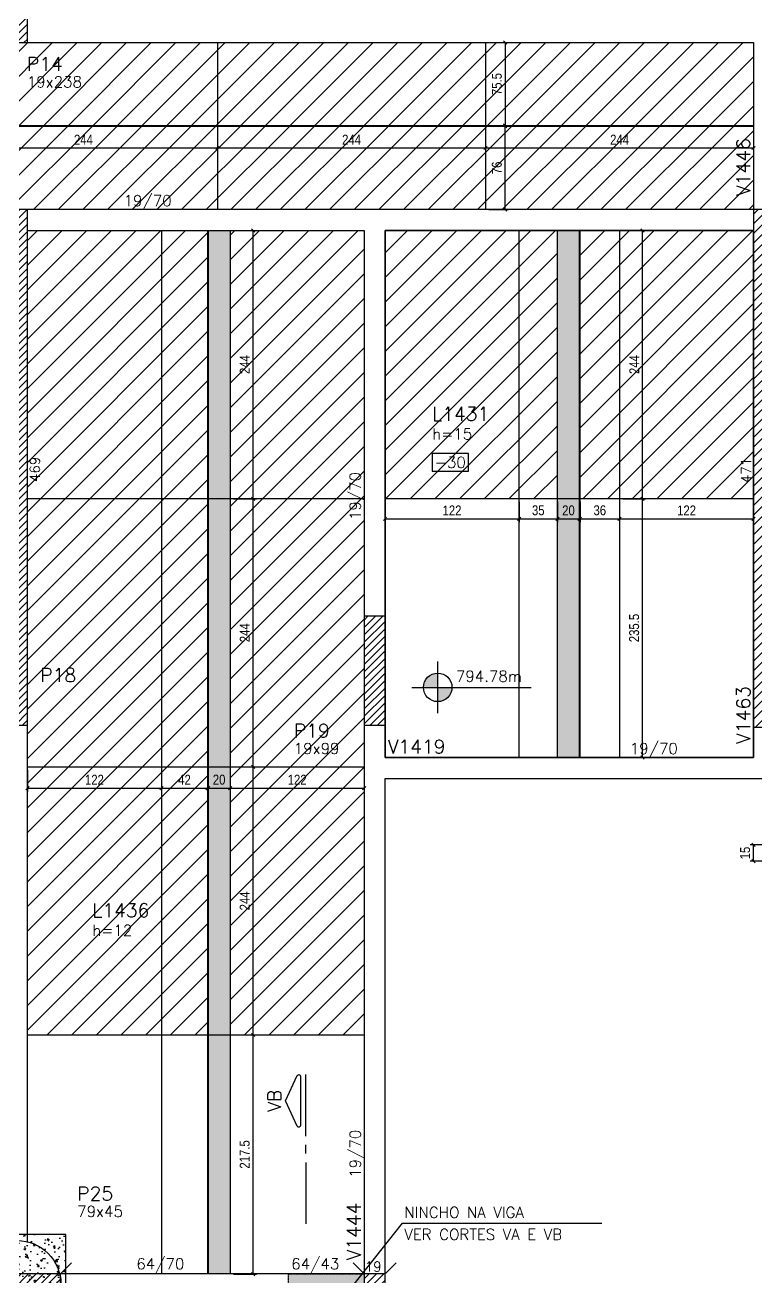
# Model space of a CAD drawing. Extents: x 1860 to 8661, y -614 to 3008.
# Drawn here: x 4827 to 5493, y 2 to 1142 of the extents above; entities that cross this region are included whole.
import ezdxf
from ezdxf import colors
from ezdxf.entities.mleader import LeaderData, LeaderLine
from ezdxf.enums import TextEntityAlignment as Align
from ezdxf.math import Vec2, Vec3

# ---------------------------------------------------------------- set-up
doc = ezdxf.new("R2010")
doc.units = 0
doc.linetypes.add('HIDDEN', pattern=[0.375, 0.25, -0.125])
for name, color, linetype in [('242', 12, 'Continuous'), ('COTA', 241, 'Continuous'), ('F-AUX-RED', 1, 'Continuous'), ('F-BLOCOS', 3, 'Continuous'), ('F-CORTE-INDICAÇÃO', 4, 'Continuous'), ('F-LAJES-DIM', 2, 'Continuous'), ('F-LAJES-NOME', 4, 'Continuous'), ('F-LAJES-R', 254, 'Continuous'), ('F-NÍVEL-PLANTA', 2, 'Continuous'), ('F-PILARES-DIM', 172, 'Continuous'), ('F-PILARES-HACH', 174, 'Continuous'), ('F-PILARES-M', 170, 'Continuous'), ('F-PILARES-N', 170, 'Continuous'), ('F-PILARES-NASCE', 4, 'Continuous'), ('F-PILARES-NOME', 170, 'Continuous'), ('F-PILARES-S', 170, 'Continuous'), ('F-TEXTO', 6, 'Continuous'), ('F-VIGAS', 3, 'Continuous'), ('F-VIGAS-DIM', 2, 'Continuous'), ('F-VIGAS-NOME', 4, 'Continuous'), ('Painéis', 200, 'Continuous')]:
    doc.layers.add(name, color=color, linetype=linetype)
doc.layers.add('F-DESNIVEL-2', color=7, linetype='Continuous', true_color=0xffd1e8)
doc.layers.add('F-DESNIVEL-4', color=7, linetype='Continuous', true_color=0xc3f1b6)
doc.layers.add('Hachura', color=251, linetype='Continuous', lineweight=9)
doc.styles.add('COTA TECNICA-50', font='techl___.ttf', dxfattribs={"height": 9})
doc.styles.add('MCP', font='romans.shx')
doc.styles.add('ROMANS', font='romans.shx')
doc.styles.get("Standard").update_dxf_attribs({"font": 'arial.ttf'})
doc.dimstyles.new('COTA PAINEL-50', dxfattribs={"dimtxt": 9, "dimasz": 3, "dimexe": 3, "dimexo": 3, "dimgap": 3, "dimtad": 1, "dimdec": 1, "dimzin": 12, "dimdsep": 46, "dimtxsty": 'COTA TECNICA-50', "dimblk1": 'OBLIQUE', "dimblk2": 'OBLIQUE', "dimsah": 1, "dimcen": 0.9, "dimclrd": 4, "dimclre": 4, "dimclrt": 240, "dimadec": 1, "dimazin": 3, "dimtfac": 1, "dimtdec": 1, "dimtmove": 0, "dimatfit": 3, "dimfxl": 1, "dimtolj": 1, "dimtzin": 12, "dimarcsym": 0})
pattern_1 = [(45, (4214.506, 480.1385), (-3.367596, 3.367596), [])]

# ---------------------------------------------------------------- blocks, each defined once
blk = doc.blocks.new('*U36')
at = {"layer": 'F-LAJES-DIM', "color": 1}
blk.add_lwpolyline([(0, 0), (33, 0), (33, 16), (0, 16)], close=True, dxfattribs=at)
at = {"layer": 'F-LAJES-DIM', "style": 'MCP'}
blk.add_attdef('DIM', text='', height=10, dxfattribs=at).set_placement((16.5, 8), align=Align.MIDDLE_CENTER)
blk = doc.blocks.new('Nível - Planta')
at = {"layer": 'F-NÍVEL-PLANTA'}
h = blk.add_hatch(color=71, dxfattribs=at)
h.paths.add_polyline_path([(0, 0), (0, 0.26, 0.414214), (-0.26, 0)])
h.paths.add_polyline_path([(0.26, 0), (0, 0), (0, -0.26, 0.414214)])
for p, q in [((0, -0.469), (0, 0.469)), ((-0.469, 0), (1.704, 0))]:
    blk.add_line(p, q, dxfattribs=at)
blk.add_circle((0, 0), 0.26, dxfattribs=at)
at = {"layer": 'F-TEXTO', "color": 3, "style": 'MCP'}
blk.add_attdef('NÍVEL', (0.333, 0.102), '', height=0.2, dxfattribs=at)
blk = doc.blocks.new('*U47')
at = {"layer": 'F-CORTE-INDICAÇÃO'}
for p, q in [((70, 0), (0, 0)), ((80, 0), (90, 0)), ((100, 0), (170, 0))]:
    blk.add_line(p, q, dxfattribs=at)
blk.add_lwpolyline([(112, 6, -0.802585), (111.2, 9.8), (140, 23.3), (168.8, 9.8, -0.802585), (168, 6)], format="xyb", close=True, dxfattribs=at)
at = {"layer": 'F-CORTE-INDICAÇÃO', "style": 'ROMANS'}
blk.add_attdef('CORTE', text='', height=15, dxfattribs=at).set_placement((140, 35.8), align=Align.MIDDLE_CENTER)
at = {"layer": 'F-CORTE-INDICAÇÃO', "color": 2, "style": 'ROMANS'}
blk.add_attdef('FOLHA', text='', height=12, dxfattribs=at).set_placement((140, -10), align=Align.MIDDLE_CENTER)
blk = doc.blocks.new('_Oblique')
at = {"color": 0, "linetype": 'ByBlock', "lineweight": -2}
blk.add_line((-0.5, -0.5), (0.5, 0.5), dxfattribs=at)
blk = doc.blocks.new('*D205')
at = {"layer": 'COTA', "color": 4, "lineweight": -2, "transparency": 16777216}
for p, q in [((5017, 222.6), (5037.9, 222.6)), ((5034.9, 5.1), (5034.9, 222.6)), ((5017, 5.1), (5037.9, 5.1))]:
    blk.add_line(p, q, dxfattribs=at)
at = {"layer": 'Defpoints', "color": 0, "transparency": 16777216}
for p in [(5014, 222.6), (5034.9, 222.6), (5014, 5.1)]:
    blk.add_point(p, dxfattribs=at)
at = {"layer": 'COTA', "color": 4, "lineweight": -2, "transparency": 16777216, "xscale": 3, "yscale": 3, "zscale": 3}
for p, rotation in [((5034.9, 222.6), 90), ((5034.9, 5.1), 270)]:
    blk.add_blockref('_Oblique', p, dxfattribs=dict(at, rotation=rotation))
at = {"layer": 'COTA', "color": 240, "transparency": 16777216, "insert": (5027.3, 113.9), "char_height": 9, "attachment_point": 5, "rotation": 90, "style": 'COTA TECNICA-50'}
blk.add_mtext('\\A1;217.5', dxfattribs=at)
blk = doc.blocks.new('*D206')
at = {"layer": 'COTA', "color": 4, "lineweight": -2, "transparency": 16777216}
for p, q in [((5017, 466.6), (5037.9, 466.6)), ((5034.9, 222.6), (5034.9, 466.6)), ((5017, 222.6), (5037.9, 222.6))]:
    blk.add_line(p, q, dxfattribs=at)
at = {"layer": 'Defpoints', "color": 0, "transparency": 16777216}
for p in [(5014, 466.6), (5034.9, 466.6), (5014, 222.6)]:
    blk.add_point(p, dxfattribs=at)
at = {"layer": 'COTA', "color": 4, "lineweight": -2, "transparency": 16777216, "xscale": 3, "yscale": 3, "zscale": 3}
for p, rotation in [((5034.9, 466.6), 90), ((5034.9, 222.6), 270)]:
    blk.add_blockref('_Oblique', p, dxfattribs=dict(at, rotation=rotation))
at = {"layer": 'COTA', "color": 240, "transparency": 16777216, "insert": (5027.3, 344.6), "char_height": 9, "attachment_point": 5, "rotation": 90, "style": 'COTA TECNICA-50'}
blk.add_mtext('\\A1;244', dxfattribs=at)
blk = doc.blocks.new('*D207')
at = {"layer": 'COTA', "color": 4, "lineweight": -2, "transparency": 16777216}
for p, q in [((5017, 710.6), (5037.9, 710.6)), ((5034.9, 466.6), (5034.9, 710.6)), ((5017, 466.6), (5037.9, 466.6))]:
    blk.add_line(p, q, dxfattribs=at)
at = {"layer": 'Defpoints', "color": 0, "transparency": 16777216}
for p in [(5014, 710.6), (5034.9, 710.6), (5014, 466.6)]:
    blk.add_point(p, dxfattribs=at)
at = {"layer": 'COTA', "color": 4, "lineweight": -2, "transparency": 16777216, "xscale": 3, "yscale": 3, "zscale": 3}
for p, rotation in [((5034.9, 710.6), 90), ((5034.9, 466.6), 270)]:
    blk.add_blockref('_Oblique', p, dxfattribs=dict(at, rotation=rotation))
at = {"layer": 'COTA', "color": 240, "transparency": 16777216, "insert": (5027.3, 588.6), "char_height": 9, "attachment_point": 5, "rotation": 90, "style": 'COTA TECNICA-50'}
blk.add_mtext('\\A1;244', dxfattribs=at)
blk = doc.blocks.new('*D208')
at = {"layer": 'COTA', "color": 4, "lineweight": -2, "transparency": 16777216}
for p, q in [((5017, 954.6), (5037.9, 954.6)), ((5034.9, 710.6), (5034.9, 954.6)), ((5017, 710.6), (5037.9, 710.6))]:
    blk.add_line(p, q, dxfattribs=at)
at = {"layer": 'Defpoints', "color": 0, "transparency": 16777216}
for p in [(5014, 954.6), (5034.9, 954.6), (5014, 710.6)]:
    blk.add_point(p, dxfattribs=at)
at = {"layer": 'COTA', "color": 4, "lineweight": -2, "transparency": 16777216, "xscale": 3, "yscale": 3, "zscale": 3}
for p, rotation in [((5034.9, 954.6), 90), ((5034.9, 710.6), 270)]:
    blk.add_blockref('_Oblique', p, dxfattribs=dict(at, rotation=rotation))
at = {"layer": 'COTA', "color": 240, "transparency": 16777216, "insert": (5027.3, 832.6), "char_height": 9, "attachment_point": 5, "rotation": 90, "style": 'COTA TECNICA-50'}
blk.add_mtext('\\A1;244', dxfattribs=at)
blk = doc.blocks.new('*D209')
at = {"layer": 'COTA', "color": 4, "lineweight": -2, "transparency": 16777216}
for p, q in [((4829.5, 463.6), (4829.5, 444.3)), ((4951.5, 463.6), (4951.5, 444.3)), ((4829.5, 447.3), (4951.5, 447.3))]:
    blk.add_line(p, q, dxfattribs=at)
at = {"layer": 'Defpoints', "color": 0, "transparency": 16777216}
for p in [(4829.5, 466.6), (4951.5, 466.6), (4951.5, 447.3)]:
    blk.add_point(p, dxfattribs=at)
at = {"layer": 'COTA', "color": 4, "lineweight": -2, "transparency": 16777216, "xscale": 3, "yscale": 3, "zscale": 3, "rotation": 180}
blk.add_blockref('_Oblique', (4829.5, 447.3), dxfattribs=at)
at = {"layer": 'COTA', "color": 4, "lineweight": -2, "transparency": 16777216, "xscale": 3, "yscale": 3, "zscale": 3}
blk.add_blockref('_Oblique', (4951.5, 447.3), dxfattribs=at)
at = {"layer": 'COTA', "color": 240, "transparency": 16777216, "insert": (4890.5, 454.9), "char_height": 9, "attachment_point": 5, "style": 'COTA TECNICA-50'}
blk.add_mtext('\\A1;122', dxfattribs=at)
blk = doc.blocks.new('*D210')
at = {"layer": 'COTA', "color": 4, "lineweight": -2, "transparency": 16777216}
for p, q in [((4951.5, 463.6), (4951.5, 444.3)), ((4993.5, 463.6), (4993.5, 444.3)), ((4951.5, 447.3), (4993.5, 447.3))]:
    blk.add_line(p, q, dxfattribs=at)
at = {"layer": 'Defpoints', "color": 0, "transparency": 16777216}
for p in [(4951.5, 466.6), (4993.5, 466.6), (4993.5, 447.3)]:
    blk.add_point(p, dxfattribs=at)
at = {"layer": 'COTA', "color": 4, "lineweight": -2, "transparency": 16777216, "xscale": 3, "yscale": 3, "zscale": 3, "rotation": 180}
blk.add_blockref('_Oblique', (4951.5, 447.3), dxfattribs=at)
at = {"layer": 'COTA', "color": 4, "lineweight": -2, "transparency": 16777216, "xscale": 3, "yscale": 3, "zscale": 3}
blk.add_blockref('_Oblique', (4993.5, 447.3), dxfattribs=at)
at = {"layer": 'COTA', "color": 240, "transparency": 16777216, "insert": (4972.5, 454.9), "char_height": 9, "attachment_point": 5, "style": 'COTA TECNICA-50'}
blk.add_mtext('\\A1;42', dxfattribs=at)
blk = doc.blocks.new('*D211')
at = {"layer": 'COTA', "color": 4, "lineweight": -2, "transparency": 16777216}
for p, q in [((4994, 463.6), (4994, 444.3)), ((5014, 463.6), (5014, 444.3)), ((4994, 447.3), (5014, 447.3))]:
    blk.add_line(p, q, dxfattribs=at)
at = {"layer": 'Defpoints', "color": 0, "transparency": 16777216}
for p in [(4994, 466.6), (5014, 466.6), (5014, 447.3)]:
    blk.add_point(p, dxfattribs=at)
at = {"layer": 'COTA', "color": 4, "lineweight": -2, "transparency": 16777216, "xscale": 3, "yscale": 3, "zscale": 3, "rotation": 180}
blk.add_blockref('_Oblique', (4994, 447.3), dxfattribs=at)
at = {"layer": 'COTA', "color": 4, "lineweight": -2, "transparency": 16777216, "xscale": 3, "yscale": 3, "zscale": 3}
blk.add_blockref('_Oblique', (5014, 447.3), dxfattribs=at)
at = {"layer": 'COTA', "color": 240, "transparency": 16777216, "insert": (5004, 454.9), "char_height": 9, "attachment_point": 5, "style": 'COTA TECNICA-50'}
blk.add_mtext('\\A1;20', dxfattribs=at)
blk = doc.blocks.new('*D212')
at = {"layer": 'COTA', "color": 4, "lineweight": -2, "transparency": 16777216}
for p, q in [((5014, 463.6), (5014, 444.3)), ((5136, 463.6), (5136, 444.3)), ((5014, 447.3), (5136, 447.3))]:
    blk.add_line(p, q, dxfattribs=at)
at = {"layer": 'Defpoints', "color": 0, "transparency": 16777216}
for p in [(5014, 466.6), (5136, 466.6), (5136, 447.3)]:
    blk.add_point(p, dxfattribs=at)
at = {"layer": 'COTA', "color": 4, "lineweight": -2, "transparency": 16777216, "xscale": 3, "yscale": 3, "zscale": 3, "rotation": 180}
blk.add_blockref('_Oblique', (5014, 447.3), dxfattribs=at)
at = {"layer": 'COTA', "color": 4, "lineweight": -2, "transparency": 16777216, "xscale": 3, "yscale": 3, "zscale": 3}
blk.add_blockref('_Oblique', (5136, 447.3), dxfattribs=at)
at = {"layer": 'COTA', "color": 240, "transparency": 16777216, "insert": (5075, 454.9), "char_height": 9, "attachment_point": 5, "style": 'COTA TECNICA-50'}
blk.add_mtext('\\A1;122', dxfattribs=at)
blk = doc.blocks.new('*D213')
at = {"layer": 'COTA', "color": 4, "lineweight": -2, "transparency": 16777216}
for p, q in [((5371.5, 710.6), (5392.5, 710.6)), ((5389.5, 475.1), (5389.5, 710.6)), ((5371.5, 475.1), (5392.5, 475.1))]:
    blk.add_line(p, q, dxfattribs=at)
at = {"layer": 'Defpoints', "color": 0, "transparency": 16777216}
for p in [(5368.5, 710.6), (5389.5, 710.6), (5368.5, 475.1)]:
    blk.add_point(p, dxfattribs=at)
at = {"layer": 'COTA', "color": 4, "lineweight": -2, "transparency": 16777216, "xscale": 3, "yscale": 3, "zscale": 3}
for p, rotation in [((5389.5, 710.6), 90), ((5389.5, 475.1), 270)]:
    blk.add_blockref('_Oblique', p, dxfattribs=dict(at, rotation=rotation))
at = {"layer": 'COTA', "color": 240, "transparency": 16777216, "insert": (5381.8, 592.9), "char_height": 9, "attachment_point": 5, "rotation": 90, "style": 'COTA TECNICA-50'}
blk.add_mtext('\\A1;235.5', dxfattribs=at)
blk = doc.blocks.new('*D214')
at = {"layer": 'COTA', "color": 4, "lineweight": -2, "transparency": 16777216}
for p, q in [((5371.5, 954.6), (5392.5, 954.6)), ((5389.5, 710.6), (5389.5, 954.6)), ((5371.5, 710.6), (5392.5, 710.6))]:
    blk.add_line(p, q, dxfattribs=at)
at = {"layer": 'Defpoints', "color": 0, "transparency": 16777216}
for p in [(5368.5, 954.6), (5389.5, 954.6), (5368.5, 710.6)]:
    blk.add_point(p, dxfattribs=at)
at = {"layer": 'COTA', "color": 4, "lineweight": -2, "transparency": 16777216, "xscale": 3, "yscale": 3, "zscale": 3}
for p, rotation in [((5389.5, 954.6), 90), ((5389.5, 710.6), 270)]:
    blk.add_blockref('_Oblique', p, dxfattribs=dict(at, rotation=rotation))
at = {"layer": 'COTA', "color": 240, "transparency": 16777216, "insert": (5381.9, 832.6), "char_height": 9, "attachment_point": 5, "rotation": 90, "style": 'COTA TECNICA-50'}
blk.add_mtext('\\A1;244', dxfattribs=at)
blk = doc.blocks.new('*D215')
at = {"layer": 'COTA', "color": 4, "lineweight": -2, "transparency": 16777216}
for p, q in [((5155, 707.6), (5155, 689.3)), ((5277, 707.6), (5277, 689.3)), ((5155, 692.3), (5277, 692.3))]:
    blk.add_line(p, q, dxfattribs=at)
at = {"layer": 'Defpoints', "color": 0, "transparency": 16777216}
for p in [(5155, 710.6), (5277, 710.6), (5277, 692.3)]:
    blk.add_point(p, dxfattribs=at)
at = {"layer": 'COTA', "color": 4, "lineweight": -2, "transparency": 16777216, "xscale": 3, "yscale": 3, "zscale": 3, "rotation": 180}
blk.add_blockref('_Oblique', (5155, 692.3), dxfattribs=at)
at = {"layer": 'COTA', "color": 4, "lineweight": -2, "transparency": 16777216, "xscale": 3, "yscale": 3, "zscale": 3}
blk.add_blockref('_Oblique', (5277, 692.3), dxfattribs=at)
at = {"layer": 'COTA', "color": 240, "transparency": 16777216, "insert": (5216, 699.9), "char_height": 9, "attachment_point": 5, "style": 'COTA TECNICA-50'}
blk.add_mtext('\\A1;122', dxfattribs=at)
blk = doc.blocks.new('*D216')
at = {"layer": 'COTA', "color": 4, "lineweight": -2, "transparency": 16777216}
for p, q in [((5277, 707.6), (5277, 689.3)), ((5312, 707.6), (5312, 689.3)), ((5277, 692.3), (5312, 692.3))]:
    blk.add_line(p, q, dxfattribs=at)
at = {"layer": 'Defpoints', "color": 0, "transparency": 16777216}
for p in [(5277, 710.6), (5312, 710.6), (5312, 692.3)]:
    blk.add_point(p, dxfattribs=at)
at = {"layer": 'COTA', "color": 4, "lineweight": -2, "transparency": 16777216, "xscale": 3, "yscale": 3, "zscale": 3, "rotation": 180}
blk.add_blockref('_Oblique', (5277, 692.3), dxfattribs=at)
at = {"layer": 'COTA', "color": 4, "lineweight": -2, "transparency": 16777216, "xscale": 3, "yscale": 3, "zscale": 3}
blk.add_blockref('_Oblique', (5312, 692.3), dxfattribs=at)
at = {"layer": 'COTA', "color": 240, "transparency": 16777216, "insert": (5294.5, 700), "char_height": 9, "attachment_point": 5, "style": 'COTA TECNICA-50'}
blk.add_mtext('\\A1;35', dxfattribs=at)
blk = doc.blocks.new('*D217')
at = {"layer": 'COTA', "color": 4, "lineweight": -2, "transparency": 16777216}
for p, q in [((5312, 707.6), (5312, 689.3)), ((5332, 707.6), (5332, 689.3)), ((5312, 692.3), (5332, 692.3))]:
    blk.add_line(p, q, dxfattribs=at)
at = {"layer": 'Defpoints', "color": 0, "transparency": 16777216}
for p in [(5312, 710.6), (5332, 710.6), (5332, 692.3)]:
    blk.add_point(p, dxfattribs=at)
at = {"layer": 'COTA', "color": 4, "lineweight": -2, "transparency": 16777216, "xscale": 3, "yscale": 3, "zscale": 3, "rotation": 180}
blk.add_blockref('_Oblique', (5312, 692.3), dxfattribs=at)
at = {"layer": 'COTA', "color": 4, "lineweight": -2, "transparency": 16777216, "xscale": 3, "yscale": 3, "zscale": 3}
blk.add_blockref('_Oblique', (5332, 692.3), dxfattribs=at)
at = {"layer": 'COTA', "color": 240, "transparency": 16777216, "insert": (5322, 699.9), "char_height": 9, "attachment_point": 5, "style": 'COTA TECNICA-50'}
blk.add_mtext('\\A1;20', dxfattribs=at)
blk = doc.blocks.new('*D218')
at = {"layer": 'COTA', "color": 4, "lineweight": -2, "transparency": 16777216}
for p, q in [((5332.5, 707.6), (5332.5, 689.3)), ((5368.5, 707.6), (5368.5, 689.3)), ((5332.5, 692.3), (5368.5, 692.3))]:
    blk.add_line(p, q, dxfattribs=at)
at = {"layer": 'Defpoints', "color": 0, "transparency": 16777216}
for p in [(5332.5, 710.6), (5368.5, 710.6), (5368.5, 692.3)]:
    blk.add_point(p, dxfattribs=at)
at = {"layer": 'COTA', "color": 4, "lineweight": -2, "transparency": 16777216, "xscale": 3, "yscale": 3, "zscale": 3, "rotation": 180}
blk.add_blockref('_Oblique', (5332.5, 692.3), dxfattribs=at)
at = {"layer": 'COTA', "color": 4, "lineweight": -2, "transparency": 16777216, "xscale": 3, "yscale": 3, "zscale": 3}
blk.add_blockref('_Oblique', (5368.5, 692.3), dxfattribs=at)
at = {"layer": 'COTA', "color": 240, "transparency": 16777216, "insert": (5350.5, 700), "char_height": 9, "attachment_point": 5, "style": 'COTA TECNICA-50'}
blk.add_mtext('\\A1;36', dxfattribs=at)
blk = doc.blocks.new('*D219')
at = {"layer": 'COTA', "color": 4, "lineweight": -2, "transparency": 16777216}
for p, q in [((5368.5, 707.6), (5368.5, 689.3)), ((5490.5, 707.6), (5490.5, 689.3)), ((5368.5, 692.3), (5490.5, 692.3))]:
    blk.add_line(p, q, dxfattribs=at)
at = {"layer": 'Defpoints', "color": 0, "transparency": 16777216}
for p in [(5368.5, 710.6), (5490.5, 710.6), (5490.5, 692.3)]:
    blk.add_point(p, dxfattribs=at)
at = {"layer": 'COTA', "color": 4, "lineweight": -2, "transparency": 16777216, "xscale": 3, "yscale": 3, "zscale": 3, "rotation": 180}
blk.add_blockref('_Oblique', (5368.5, 692.3), dxfattribs=at)
at = {"layer": 'COTA', "color": 4, "lineweight": -2, "transparency": 16777216, "xscale": 3, "yscale": 3, "zscale": 3}
blk.add_blockref('_Oblique', (5490.5, 692.3), dxfattribs=at)
at = {"layer": 'COTA', "color": 240, "transparency": 16777216, "insert": (5429.5, 699.9), "char_height": 9, "attachment_point": 5, "style": 'COTA TECNICA-50'}
blk.add_mtext('\\A1;122', dxfattribs=at)
blk = doc.blocks.new('*D280')
at = {"layer": 'COTA', "color": 4, "lineweight": -2, "transparency": 16777216}
blk.add_line((4758.5, 1029.7), (5002.5, 1029.7), dxfattribs=at)
at = {"layer": 'Defpoints', "color": 0, "transparency": 16777216}
for p in [(4758.5, 1029.7), (5002.5, 1029.7), (5002.5, 1029.7)]:
    blk.add_point(p, dxfattribs=at)
at = {"layer": 'COTA', "color": 4, "lineweight": -2, "transparency": 16777216, "xscale": 3, "yscale": 3, "zscale": 3, "rotation": 180}
blk.add_blockref('_Oblique', (4758.5, 1029.7), dxfattribs=at)
at = {"layer": 'COTA', "color": 4, "lineweight": -2, "transparency": 16777216, "xscale": 3, "yscale": 3, "zscale": 3}
blk.add_blockref('_Oblique', (5002.5, 1029.7), dxfattribs=at)
at = {"layer": 'COTA', "color": 240, "transparency": 16777216, "insert": (4880.5, 1037.3), "char_height": 9, "attachment_point": 5, "style": 'COTA TECNICA-50'}
blk.add_mtext('\\A1;244', dxfattribs=at)
blk = doc.blocks.new('*D281')
at = {"layer": 'COTA', "color": 4, "lineweight": -2, "transparency": 16777216}
blk.add_line((5002.5, 1029.7), (5246.5, 1029.7), dxfattribs=at)
at = {"layer": 'Defpoints', "color": 0, "transparency": 16777216}
for p in [(5002.5, 1029.7), (5246.5, 1029.7), (5246.5, 1029.7)]:
    blk.add_point(p, dxfattribs=at)
at = {"layer": 'COTA', "color": 4, "lineweight": -2, "transparency": 16777216, "xscale": 3, "yscale": 3, "zscale": 3, "rotation": 180}
blk.add_blockref('_Oblique', (5002.5, 1029.7), dxfattribs=at)
at = {"layer": 'COTA', "color": 4, "lineweight": -2, "transparency": 16777216, "xscale": 3, "yscale": 3, "zscale": 3}
blk.add_blockref('_Oblique', (5246.5, 1029.7), dxfattribs=at)
at = {"layer": 'COTA', "color": 240, "transparency": 16777216, "insert": (5124.5, 1037.3), "char_height": 9, "attachment_point": 5, "style": 'COTA TECNICA-50'}
blk.add_mtext('\\A1;244', dxfattribs=at)
blk = doc.blocks.new('*D282')
at = {"layer": 'COTA', "color": 4, "lineweight": -2, "transparency": 16777216}
blk.add_line((5246.5, 1029.7), (5490.5, 1029.7), dxfattribs=at)
at = {"layer": 'Defpoints', "color": 0, "transparency": 16777216}
for p in [(5246.5, 1029.7), (5490.5, 1029.7), (5490.5, 1029.7)]:
    blk.add_point(p, dxfattribs=at)
at = {"layer": 'COTA', "color": 4, "lineweight": -2, "transparency": 16777216, "xscale": 3, "yscale": 3, "zscale": 3, "rotation": 180}
blk.add_blockref('_Oblique', (5246.5, 1029.7), dxfattribs=at)
at = {"layer": 'COTA', "color": 4, "lineweight": -2, "transparency": 16777216, "xscale": 3, "yscale": 3, "zscale": 3}
blk.add_blockref('_Oblique', (5490.5, 1029.7), dxfattribs=at)
at = {"layer": 'COTA', "color": 240, "transparency": 16777216, "insert": (5368.5, 1037.3), "char_height": 9, "attachment_point": 5, "style": 'COTA TECNICA-50'}
blk.add_mtext('\\A1;244', dxfattribs=at)
blk = doc.blocks.new('*D283')
at = {"layer": 'COTA', "color": 4, "lineweight": -2, "transparency": 16777216}
for p, q in [((5249.5, 1049.6), (5267.4, 1049.6)), ((5264.4, 973.6), (5264.4, 1049.6)), ((5249.5, 973.6), (5267.4, 973.6))]:
    blk.add_line(p, q, dxfattribs=at)
at = {"layer": 'Defpoints', "color": 0, "transparency": 16777216}
for p in [(5246.5, 1049.6), (5264.4, 1049.6), (5246.5, 973.6)]:
    blk.add_point(p, dxfattribs=at)
at = {"layer": 'COTA', "color": 4, "lineweight": -2, "transparency": 16777216, "xscale": 3, "yscale": 3, "zscale": 3}
for p, rotation in [((5264.4, 1049.6), 90), ((5264.4, 973.6), 270)]:
    blk.add_blockref('_Oblique', p, dxfattribs=dict(at, rotation=rotation))
at = {"layer": 'COTA', "color": 240, "transparency": 16777216, "insert": (5256.8, 1011.6), "char_height": 9, "attachment_point": 5, "rotation": 90, "style": 'COTA TECNICA-50'}
blk.add_mtext('\\A1;76', dxfattribs=at)
blk = doc.blocks.new('*D284')
at = {"layer": 'COTA', "color": 4, "lineweight": -2, "transparency": 16777216}
for p, q in [((5249.5, 1125.6), (5267.4, 1125.6)), ((5264.4, 1125.6), (5264.4, 1050.1)), ((5249.5, 1050.1), (5267.4, 1050.1))]:
    blk.add_line(p, q, dxfattribs=at)
at = {"layer": 'Defpoints', "color": 0, "transparency": 16777216}
for p in [(5246.5, 1125.6), (5246.5, 1050.1), (5264.4, 1050.1)]:
    blk.add_point(p, dxfattribs=at)
at = {"layer": 'COTA', "color": 4, "lineweight": -2, "transparency": 16777216, "xscale": 3, "yscale": 3, "zscale": 3}
for p, rotation in [((5264.4, 1125.6), 90), ((5264.4, 1050.1), 270)]:
    blk.add_blockref('_Oblique', p, dxfattribs=dict(at, rotation=rotation))
at = {"layer": 'COTA', "color": 240, "transparency": 16777216, "insert": (5256.8, 1087.9), "char_height": 9, "attachment_point": 5, "rotation": 90, "style": 'COTA TECNICA-50'}
blk.add_mtext('\\A1;75.5', dxfattribs=at)
blk = doc.blocks.new('*D465')
at = {"layer": 'COTA', "color": 4, "lineweight": -2, "transparency": 16777216}
for p, q in [((5506.6, 395.7), (5487.4, 395.7)), ((5490.4, 380.7), (5490.4, 395.7)), ((5506.6, 380.7), (5487.4, 380.7))]:
    blk.add_line(p, q, dxfattribs=at)
at = {"layer": 'Defpoints', "color": 0, "transparency": 16777216}
for p in [(5490.4, 395.7), (5509.6, 395.7), (5509.6, 380.7)]:
    blk.add_point(p, dxfattribs=at)
at = {"layer": 'COTA', "color": 4, "lineweight": -2, "transparency": 16777216, "xscale": 3, "yscale": 3, "zscale": 3}
for p, rotation in [((5490.4, 395.7), 90), ((5490.4, 380.7), 270)]:
    blk.add_blockref('_Oblique', p, dxfattribs=dict(at, rotation=rotation))
at = {"layer": 'COTA', "color": 240, "transparency": 16777216, "insert": (5482.8, 388.2), "char_height": 9, "attachment_point": 5, "rotation": 90, "style": 'COTA TECNICA-50'}
blk.add_mtext('\\A1;15', dxfattribs=at)

msp = doc.modelspace()

# ---------------------------------------------------------------- hatches: boundary and pattern name
at = {"layer": 'F-AUX-RED'}
h = msp.add_hatch(dxfattribs=at)
h.set_pattern_fill('AR-CONC', color=256, scale=0.1)
h.set_pattern_definition([(50, (4214.506, 480.138), (18.21847, -1.5939), [1.905, -20.955]), (355, (4214.506, 480.138), (-3.52434, 19.1057), [1.524, -16.76406]), (100.4514, (4216.024, 480.006), (14.69412, 17.51178), [1.619, -17.80902]), (46.1842, (4214.506, 485.218), (27.1079, -4.20423), [2.8575, -31.4325]), (96.6356, (4216.765, 484.868), (23.7404, 24.7426), [2.4285, -26.7136]), (351.184, (4214.506, 485.218), (23.7404, 24.7426), [2.286, -25.146]), (21, (4217.046, 483.948), (15.16144, -10.22652), [1.905, -20.955]), (326, (4217.046, 483.948), (6.1802, 18.4188), [1.524, -16.764]), (71.4514, (4218.31, 483.096), (21.34164, 8.19228), [1.619, -17.809]), (37.5, (4214.506, 480.1385), (0.30886, 8.455504), [0, -16.5608, 0, -17.018, 0, -16.8275]), (7.5, (4214.506, 480.138), (6.68197, 10.01806), [0, -9.7028, 0, -16.1798, 0, -6.4135]), (327.5, (4208.842, 480.1385), (13.55906, -0.572874), [0, -6.35, 0, -19.812, 0, -26.289]), (317.5, (4206.302, 480.138), (14.81292, 2.54265), [0, -8.255, 0, -13.1572, 0, -18.669])])
h.paths.add_polyline_path([(4864.51, 41.14), (4775.51, 41.14), (4775.51, -58.86), (4820.01, -58.86), (4864.51, -58.86)])
at = {"layer": 'F-DESNIVEL-2'}
h = msp.add_hatch(color=256, dxfattribs=at)
h.dxf.hatch_style = 1
h.paths.add_polyline_path([(5067.01, 5.14), (5136.01, 5.14), (5136.01, -39.86), (5067.01, -39.86)])
at = {"layer": 'F-PILARES-HACH', "linetype": 'Continuous'}
h = msp.add_hatch(dxfattribs=at)
h.set_pattern_fill('ANSI31', color=256, scale=1.5, style=0)
h.set_pattern_definition(pattern_1)
h.paths.add_polyline_path([(4810.51, 1125.64), (4829.51, 1125.64), (4829.51, 1363.64), (4810.51, 1363.64)], flags=16)
h = msp.add_hatch(dxfattribs=at)
h.set_pattern_fill('ANSI31', color=256, scale=1.5, style=0)
h.set_pattern_definition(pattern_1)
h.paths.add_polyline_path([(4829.51, 504.64), (4829.51, 973.64), (4810.51, 973.64), (4810.51, 523.64), (4590.51, 523.64), (4590.51, 504.64)], flags=16)
h = msp.add_hatch(dxfattribs=at)
h.set_pattern_fill('ANSI31', color=256, scale=50, style=0)
h.set_pattern_definition([(45, (4214.506, 480.1385), (-4.419417, 4.419417), [])])
h.paths.add_polyline_path([(5490.51, 502.64), (5728.51, 502.64), (5728.51, 526.64), (5509.51, 526.64), (5509.51, 973.64), (5490.51, 973.64)], flags=16)
h = msp.add_hatch(dxfattribs=at)
h.set_pattern_fill('ANSI31', color=256, scale=1.5, style=0)
h.set_pattern_definition(pattern_1)
h.paths.add_polyline_path([(5136.01, 504.64), (5155.01, 504.64), (5155.01, 603.64), (5136.01, 603.64)], flags=16)
h = msp.add_hatch(dxfattribs=at)
h.set_pattern_fill('ANSI31', color=256, scale=1.5, style=0)
h.set_pattern_definition(pattern_1)
h.paths.add_polyline_path([(4780.51, -39.86), (4859.51, -39.86), (4859.51, 5.14), (4780.51, 5.14)], flags=16)
h = msp.add_hatch(dxfattribs=at)
h.set_pattern_fill('ANSI31', color=256, scale=1.5, style=0)
h.set_pattern_definition(pattern_1)
h.paths.add_polyline_path([(5093.01, -98.86), (5108.01, -98.86), (5108.01, -58.86), (5155.01, -58.86), (5155.01, 5.14), (5136.01, 5.14), (5136.01, -39.86), (5093.01, -39.86)], flags=16)
at = {"layer": 'Hachura', "linetype": 'ByBlock'}
h = msp.add_hatch(dxfattribs=at)
h.set_pattern_fill('ANSI31', color=256, scale=5)
h.paths.add_polyline_path([(3903.01, 1125.64), (3843.51, 1125.64), (3843.51, 1050.14), (4026.51, 1050.14), (4026.51, 1125.64)])
h.paths.add_polyline_path([(3843.51, 1049.64), (3843.51, 973.64), (3995.51, 973.64), (4014.51, 973.64), (4026.51, 973.64), (4026.51, 1049.64)])
h.paths.add_polyline_path([(4026.51, 1049.64), (4026.51, 973.64), (4214.51, 973.64), (4233.51, 973.64), (4270.51, 973.64), (4270.51, 1049.64)])
h.paths.add_polyline_path([(4514.51, 1050.14), (4514.51, 1125.64), (4418.51, 1125.64), (4270.51, 1125.64), (4270.51, 1050.14)])
h.paths.add_polyline_path([(4270.51, 1049.64), (4270.51, 973.64), (4482.01, 973.64), (4514.51, 973.64), (4514.51, 1049.64)])
h.paths.add_polyline_path([(4758.51, 973.64), (4758.51, 1049.64), (4514.51, 1049.64), (4514.51, 984.82), (4518.88, 973.64), (4660.01, 973.64)])
h.paths.add_polyline_path([(4758.51, 1125.64), (4514.51, 1125.64), (4514.51, 1050.14), (4758.51, 1050.14)])
h.paths.add_polyline_path([(4026.51, 1125.64), (4026.51, 1050.14), (4270.51, 1050.14), (4270.51, 1125.64), (4180.51, 1125.64)])
h.paths.add_polyline_path([(5002.51, 1050.14), (5002.51, 1125.64), (4829.51, 1125.64), (4810.51, 1125.64), (4758.51, 1125.64), (4758.51, 1050.14)])
h.paths.add_polyline_path([(4758.51, 1049.64), (4758.51, 973.64), (4810.51, 973.64), (4829.51, 973.64), (5002.51, 973.64), (5002.51, 1049.64)])
h.paths.add_polyline_path([(5002.51, 1049.64), (5002.51, 973.64), (5145.51, 973.64), (5246.51, 973.64), (5246.51, 1049.64)])
h.paths.add_polyline_path([(5246.51, 1050.14), (5246.51, 1125.64), (5002.51, 1125.64), (5002.51, 1050.14)])
h.paths.add_polyline_path([(5490.51, 1050.14), (5490.51, 1125.64), (5246.51, 1125.64), (5246.51, 1050.14)])
h.paths.add_polyline_path([(5490.51, 973.64), (5490.51, 1049.64), (5246.51, 1049.64), (5246.51, 973.64)])
h = msp.add_hatch(dxfattribs=at)
h.set_pattern_fill('ANSI31', color=256, scale=5)
h.paths.add_polyline_path([(4829.51, 710.64), (4951.51, 710.64), (4951.51, 954.64), (4829.51, 954.64)])
h.paths.add_polyline_path([(4951.51, 710.64), (4993.51, 710.64), (4993.51, 954.64), (4951.51, 954.64)])
h.paths.add_polyline_path([(5136.01, 954.64), (5014.01, 954.64), (5014.01, 710.64), (5136.01, 710.64)])
h.paths.add_polyline_path([(5136.01, 710.64), (5014.01, 710.64), (5014.01, 466.64), (5136.01, 466.64), (5136.01, 504.64), (5136.01, 603.64)])
h.paths.add_polyline_path([(4951.51, 466.64), (4993.51, 466.64), (4993.51, 710.64), (4951.51, 710.64)])
h.paths.add_polyline_path([(4951.51, 710.64), (4829.51, 710.64), (4829.51, 504.64), (4829.51, 466.64), (4951.51, 466.64)])
h = msp.add_hatch(color=256, dxfattribs=at)
h.dxf.hatch_style = 1
h.paths.add_polyline_path([(5014.01, 222.64), (4994.01, 222.64), (4994.01, 5.14), (5014.01, 5.14)])
h.paths.add_polyline_path([(5014.01, 466.64), (4994.01, 466.64), (4994.01, 222.64), (5014.01, 222.64)])
h.paths.add_polyline_path([(5014.01, 710.64), (4994.01, 710.64), (4994.01, 466.64), (5014.01, 466.64)])
h.paths.add_polyline_path([(5014.01, 954.64), (4994.01, 954.64), (4994.01, 710.64), (5014.01, 710.64)])
h = msp.add_hatch(dxfattribs=at)
h.set_pattern_fill('ANSI31', color=256, scale=5)
h.paths.add_polyline_path([(5368.51, 710.64), (5490.51, 710.64), (5490.51, 954.64), (5368.51, 954.64)])
h.paths.add_polyline_path([(5368.51, 954.64), (5332.51, 954.64), (5332.51, 710.64), (5368.51, 710.64)])
h.paths.add_polyline_path([(5312.01, 954.64), (5277.01, 954.64), (5277.01, 710.64), (5312.01, 710.64)])
h.paths.add_polyline_path([(5155.01, 954.64), (5155.01, 710.64), (5277.01, 710.64), (5277.01, 954.64)])
h = msp.add_hatch(color=256, dxfattribs=at)
h.dxf.hatch_style = 1
h.paths.add_polyline_path([(5332.01, 954.64), (5312.01, 954.64), (5312.01, 710.64), (5332.01, 710.64)])
h.paths.add_polyline_path([(5332.01, 710.64), (5312.01, 710.64), (5312.01, 475.14), (5332.01, 475.14)])
h = msp.add_hatch(dxfattribs=at)
h.set_pattern_fill('ANSI31', color=256, scale=5)
h.paths.add_polyline_path([(5136.01, 466.64), (5014.01, 466.64), (5014.01, 222.64), (5136.01, 222.64)])
h.paths.add_polyline_path([(4951.51, 466.64), (4829.51, 466.64), (4829.51, 222.64), (4951.51, 222.64)])
h.paths.add_polyline_path([(4993.51, 466.64), (4951.51, 466.64), (4951.51, 222.64), (4993.51, 222.64)])
h.paths.add_polyline_path([(4810.51, 504.64), (4688.51, 504.64), (4688.51, 260.64), (4810.51, 260.64)])
h.paths.add_polyline_path([(4531.01, 504.64), (4409.01, 504.64), (4409.01, 260.64), (4531.01, 260.64)])

# ---------------------------------------------------------------- linework, layer by layer
at = {"layer": '242', "linetype": 'Continuous'}
msp.add_line((5145.51, 554.14), (5145.51, 554.14), dxfattribs=at)
at = {"layer": 'F-BLOCOS', "linetype": 'Continuous'}
msp.add_lwpolyline([(4820.01, -58.86), (4864.51, -58.86), (4864.51, 41.14), (4775.51, 41.14), (4775.51, -58.86), (4820.01, -58.86)], dxfattribs=at)
at = {"layer": 'F-DESNIVEL-4', "linetype": 'Continuous'}
msp.add_solid([(5490.51, 954.64), (5490.51, 475.14), (5490.51, 954.64)], dxfattribs=at)
at = {"layer": 'F-LAJES-R', "linetype": 'Continuous'}
msp.add_lwpolyline([(5490.51, 954.64), (5155.01, 954.64), (5155.01, 603.64), (5155.01, 504.64), (5155.01, 475.14), (5490.51, 475.14), (5490.51, 954.64)], dxfattribs=at)
at = {"layer": 'F-PILARES-M', "linetype": 'Continuous'}
msp.add_circle((4820.01, -4.36), 40, dxfattribs=at)
at = {"layer": 'F-PILARES-N', "linetype": 'Continuous'}
for points in [[(4780.51, -39.86), (4859.51, -39.86), (4859.51, 5.14), (4780.51, 5.14), (4780.51, -39.86)], [(5093.01, -98.86), (5108.01, -98.86), (5108.01, -58.86), (5155.01, -58.86), (5155.01, 5.14), (5136.01, 5.14), (5136.01, -39.86), (5093.01, -39.86), (5093.01, -98.86)]]:
    msp.add_lwpolyline(points, dxfattribs=at)
at = {"layer": 'F-PILARES-NASCE', "linetype": 'Continuous'}
for p, q in [((4859.51, 5.14), (4869.51, 15.14)), ((5136.01, 5.14), (5126.01, 15.14)), ((5155.01, 5.14), (5165.01, 15.14))]:
    msp.add_line(p, q, dxfattribs=at)
at = {"layer": 'F-PILARES-S', "linetype": 'Continuous'}
for points in [[(4810.51, 1125.64), (4829.51, 1125.64), (4829.51, 1363.64), (4810.51, 1363.64), (4810.51, 1125.64)], [(4829.51, 504.64), (4829.51, 973.64), (4810.51, 973.64), (4810.51, 523.64), (4590.51, 523.64), (4590.51, 504.64), (4829.51, 504.64)], [(5490.51, 502.64), (5728.51, 502.64), (5728.51, 526.64), (5509.51, 526.64), (5509.51, 973.64), (5490.51, 973.64), (5490.51, 502.64)], [(5136.01, 504.64), (5155.01, 504.64), (5155.01, 603.64), (5136.01, 603.64), (5136.01, 504.64)]]:
    msp.add_lwpolyline(points, dxfattribs=at)
at = {"layer": 'F-VIGAS'}
for points in [[(4829.51, 1125.64), (5490.51, 1125.64)], [(5490.51, 1125.64), (5490.51, 973.64)], [(5145.51, 973.64), (4829.51, 973.64)], [(5490.51, 973.64), (5145.51, 973.64)], [(4829.51, 954.64), (5136.01, 954.64)], [(5136.01, 954.64), (5136.01, 603.64)], [(5155.01, 954.64), (5490.51, 954.64)], [(5155.01, 603.64), (5155.01, 954.64)], [(4829.51, 33.75), (4829.51, 504.64)], [(5136.01, 504.64), (5136.01, 465.64)], [(5155.01, 475.14), (5155.01, 504.64)], [(5490.51, 502.64), (5490.51, 475.14)], [(5490.51, 475.14), (5155.01, 475.14)], [(5136.01, 465.64), (5136.01, 5.14)], [(5155.01, 5.14), (5155.01, 456.14)], [(5155.01, 456.14), (5509.51, 456.14)], [(5136.01, 5.14), (4858.12, 5.14)]]:
    msp.add_lwpolyline(points, dxfattribs=at)
at = {"layer": 'F-VIGAS', "color": 2, "linetype": 'HIDDEN'}
msp.add_lwpolyline([(5067.01, 5.14), (5136.01, 5.14), (5136.01, -39.86), (5067.01, -39.86)], close=True, dxfattribs=at)
at = {"layer": 'Painéis'}
for points in [[(5002.51, 1125.64), (5002.51, 973.64)], [(5246.51, 1125.64), (5246.51, 973.64)], [(3843.51, 1050.14), (5490.51, 1050.14)], [(3843.51, 1049.64), (5490.51, 1049.64)], [(4951.51, 954.64), (4951.51, 5.14)], [(4993.51, 954.64), (4993.51, 5.14)], [(4994.01, 954.64), (4994.01, 5.14)], [(5014.01, 954.64), (5014.01, 5.14)], [(5277.01, 475.14), (5277.01, 954.64)], [(5312.01, 475.14), (5312.01, 954.64)], [(5332.01, 475.14), (5332.01, 954.64)], [(5332.51, 475.14), (5332.51, 954.64)], [(5368.51, 954.64), (5368.51, 475.14)], [(4829.51, 710.64), (5136.01, 710.64)], [(5155.01, 710.64), (5490.51, 710.64)], [(4829.51, 466.64), (5136.01, 466.64)], [(4829.51, 222.64), (5136.01, 222.64)]]:
    msp.add_lwpolyline(points, dxfattribs=at)

# ---------------------------------------------------------------- block references
at = {"layer": 'F-CORTE-INDICAÇÃO', "linetype": 'Continuous'}
ref = msp.add_blockref('*U47', (5082.92, 50.67), dxfattribs=dict(at, xscale=0.8, yscale=0.8, zscale=0.8, rotation=90))
ref.add_attrib('CORTE', 'VB', dxfattribs={"height": 12, "rotation": 90, "style": 'ROMANS'}).set_placement((5054.31, 162.67), align=Align.MIDDLE_CENTER)
at = {"layer": 'F-LAJES-DIM', "linetype": 'Continuous'}
msp.add_blockref('*U36', (5197.93, 735.63), dxfattribs=at).add_auto_attribs({'DIM': '-30'})
at = {"layer": 'F-NÍVEL-PLANTA', "linetype": 'Continuous', "xscale": 50, "yscale": 50, "zscale": 50}
msp.add_blockref('Nível - Planta', (5202.96, 538.93), dxfattribs=at).add_auto_attribs({'NÍVEL': '794.78m'})

# ---------------------------------------------------------------- texts
at = {"layer": 'F-LAJES-DIM', "linetype": 'Continuous', "style": 'MCP'}
for s, p in [('h=15', (5197.93, 764.53)), ('h=12', (4888.54, 312.85)), ('NINCHO NA VIGA', (5172.6, 56.18)), ('VER CORTES VA E VB', (5172.6, 36.17))]:
    msp.add_text(s, height=10, dxfattribs=at).set_placement(p)
at = {"layer": 'F-LAJES-NOME', "linetype": 'Continuous', "style": 'MCP'}
for s, p in [('L1431', (5197.93, 781.53)), ('L1436', (4888.54, 329.85))]:
    msp.add_text(s, height=12.5, dxfattribs=at).set_placement(p)
at = {"layer": 'F-PILARES-DIM', "linetype": 'Continuous', "style": 'MCP'}
for s, height, p in [('19x238', 10, (4828.98, 1084.89)), ('19x99', 10, (5071.99, 478.29)), ('79x45', 10, (4874.85, 57.04)), ('19', 9, (5136.51, 7.39))]:
    msp.add_text(s, height=height, dxfattribs=at).set_placement(p)
for s, p in [('469', (4840.76, 725.64)), ('471', (5488.26, 724.64))]:
    msp.add_text(s, height=9, rotation=90, dxfattribs=at).set_placement(p)
at = {"layer": 'F-PILARES-NOME', "linetype": 'Continuous', "style": 'MCP'}
for s, p in [('P14', (4828.98, 1099.89)), ('P18', (4841.2, 543.81)), ('P19', (5071.99, 493.29)), ('P25', (4874.85, 72.04))]:
    msp.add_text(s, height=12.5, dxfattribs=at).set_placement(p)
at = {"layer": 'F-VIGAS-DIM', "linetype": 'Continuous', "style": 'MCP'}
for s, p in [('19/70', (4917.01, 976.76)), ('19/70', (5377.84, 478.26)), ('64/70', (4928.65, 9.38)), ('64/43', (5069.65, 9.38))]:
    msp.add_text(s, height=10, dxfattribs=at).set_placement(p)
for p in [(5132.88, 691.14), (5132.88, 92.64)]:
    msp.add_text('19/70', height=10, rotation=90, dxfattribs=at).set_placement(p)
at = {"layer": 'F-VIGAS-NOME', "linetype": 'Continuous', "style": 'MCP'}
for s, p in [('V1446', (5487.38, 986.14)), ('V1463', (5487.38, 487.64)), ('V1444', (5132.88, 17.64))]:
    msp.add_text(s, height=12.5, rotation=90, dxfattribs=at).set_placement(p)
msp.add_text('V1419', height=12.5, dxfattribs=at).set_placement((5157.51, 478.72))

# ---------------------------------------------------------------- dimensions: what is measured, and where the dimension line sits
at = {"layer": 'COTA'}
for base, p1, p2, picture, middle in [((5264.42, 1050.14), (5246.51, 1125.64), (5246.51, 1050.14), '*D284', (5256.82, 1087.89)), ((5264.42, 1049.64), (5246.51, 973.64), (5246.51, 1049.64), '*D283', (5256.82, 1011.64)), ((5389.45, 710.64), (5368.51, 475.14), (5368.51, 710.64), '*D213', (5381.75, 592.89)), ((5490.44, 395.69), (5509.57, 380.69), (5509.57, 395.69), '*D465', (5482.84, 388.19)), ((5034.91, 222.64), (5014.01, 5.14), (5014.01, 222.64), '*D205', (5027.32, 113.89))]:
    dim = msp.add_linear_dim(base=base, p1=p1, p2=p2, angle=90, dimstyle='COTA PAINEL-50', dxfattribs=at)
    dim.commit()
    dim.dimension.update_dxf_attribs({"geometry": picture, "text_midpoint": middle})
for base, p1, p2, picture, middle in [((5002.51, 1029.71), (4758.51, 1029.71), (5002.51, 1029.71), '*D280', (4880.51, 1037.28)), ((5246.51, 1029.71), (5002.51, 1029.71), (5246.51, 1029.71), '*D281', (5124.51, 1037.28)), ((5490.51, 1029.71), (5246.51, 1029.71), (5490.51, 1029.71), '*D282', (5368.51, 1037.28)), ((5312.01, 692.33), (5277.01, 710.64), (5312.01, 710.64), '*D216', (5294.51, 700.03)), ((5332.01, 692.33), (5312.01, 710.64), (5332.01, 710.64), '*D217', (5322.01, 699.93)), ((5490.51, 692.33), (5368.51, 710.64), (5490.51, 710.64), '*D219', (5429.51, 699.89)), ((4993.51, 447.35), (4951.51, 466.64), (4993.51, 466.64), '*D210', (4972.51, 454.91)), ((5136.01, 447.35), (5014.01, 466.64), (5136.01, 466.64), '*D212', (5075.01, 454.9))]:
    dim = msp.add_linear_dim(base=base, p1=p1, p2=p2, dimstyle='COTA PAINEL-50', override={"dimtmove": 1}, dxfattribs=at)
    dim.commit()
    dim.dimension.update_dxf_attribs({"geometry": picture, "text_midpoint": middle})
for base, p1, p2, picture, middle in [((5034.91, 954.64), (5014.01, 710.64), (5014.01, 954.64), '*D208', (5027.35, 832.64)), ((5389.45, 954.64), (5368.51, 710.64), (5368.51, 954.64), '*D214', (5381.88, 832.64)), ((5034.91, 710.64), (5014.01, 466.64), (5014.01, 710.64), '*D207', (5027.35, 588.64)), ((5034.91, 466.64), (5014.01, 222.64), (5014.01, 466.64), '*D206', (5027.35, 344.64))]:
    dim = msp.add_linear_dim(base=base, p1=p1, p2=p2, angle=90, dimstyle='COTA PAINEL-50', override={"dimtmove": 1}, dxfattribs=at)
    dim.commit()
    dim.dimension.update_dxf_attribs({"geometry": picture, "text_midpoint": middle})
for base, p1, p2, picture, middle in [((5277.01, 692.33), (5155.01, 710.64), (5277.01, 710.64), '*D215', (5216.01, 699.89)), ((5368.51, 692.33), (5332.51, 710.64), (5368.51, 710.64), '*D218', (5350.51, 700.03)), ((4951.51, 447.35), (4829.51, 466.64), (4951.51, 466.64), '*D209', (4890.51, 454.9)), ((5014.01, 447.35), (4994.01, 466.64), (5014.01, 466.64), '*D211', (5004.01, 454.94))]:
    dim = msp.add_linear_dim(base=base, p1=p1, p2=p2, dimstyle='COTA PAINEL-50', dxfattribs=at)
    dim.commit()
    dim.dimension.update_dxf_attribs({"geometry": picture, "text_midpoint": middle})

# ---------------------------------------------------------------- leaders
at = {"layer": 'F-AUX-RED'}
ml = msp.add_multileader_mtext('Standard', dxfattribs=at)
ml.set_content('', color=256)
ml.set_leader_properties()
ml.build(insert=Vec2(0, 0))
ml.multileader.update_dxf_attribs({"text_top_attachment_type": 0, "text_bottom_attachment_type": 0})
ctx = ml.context
ctx.base_point, ctx.plane_origin = Vec3(5352.45, 51.33), Vec3(5117.33, -15.96)
notes = []
notes.append((ctx, [(0, (1, 1, 0), (5170.77, 51.33), (1, 0), 181.68, [(0, [(5117.33, -15.96)], 256, [])])]))
ctx.mtext.insert, ctx.mtext.flow_direction = Vec3(5354.45, 53.33), 5
for ctx, leaders in notes:
    for number, flags, end, landing, length, lines in leaders:
        leader = LeaderData()
        leader.index, (leader.has_last_leader_line, leader.has_dogleg_vector, leader.attachment_direction) = number, flags
        leader.last_leader_point, leader.dogleg_vector, leader.dogleg_length = Vec3(end), Vec3(landing), length
        for number, points, colour, breaks in lines:
            line = LeaderLine()
            line.index, line.vertices, line.color, line.breaks = number, Vec3.list(points), colors.encode_raw_color(colour), breaks
            leader.lines.append(line)
        ctx.leaders.append(leader)

doc.saveas('drawing.dxf')
